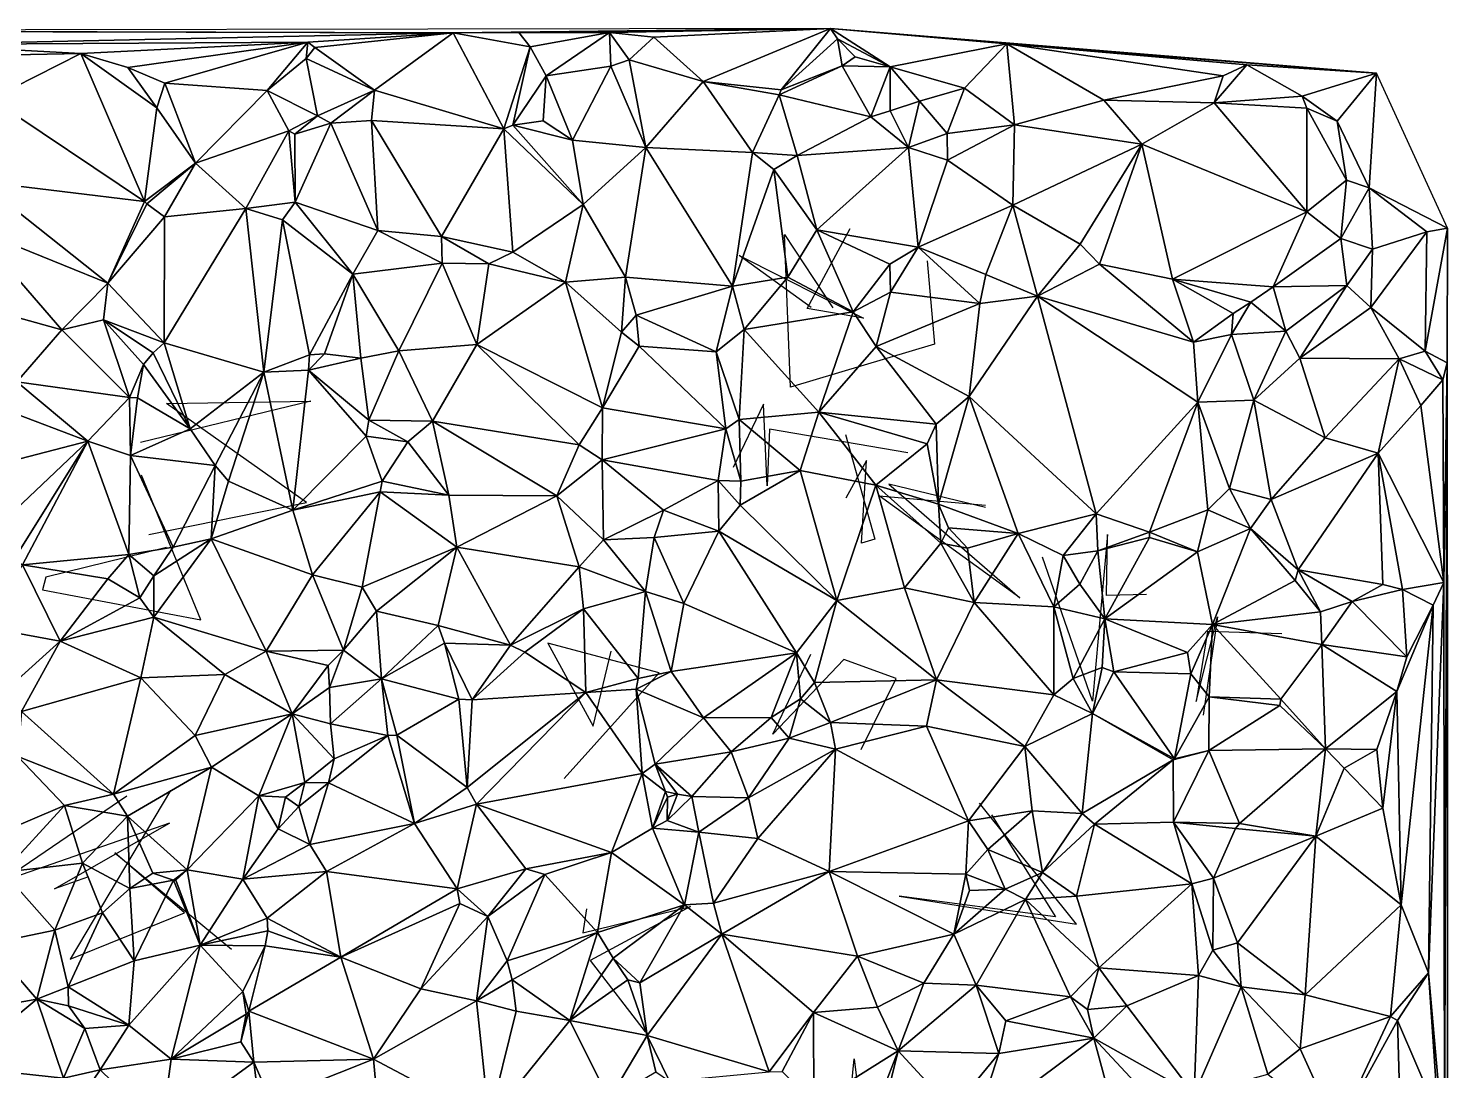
# Model space of a CAD drawing. Header units: metres. Extents: x -15.6 to 15.3, y -15.1 to 15.6.
# Drawn here: x -0.96 to 14.97, y 3.31 to 14.98 of the extents above; entities that cross this region are included whole.
import ezdxf

# ---------------------------------------------------------------- set-up
doc = ezdxf.new("R2010")
doc.units = ezdxf.units.M
doc.layers.add('CRACKS', color=1, linetype='Continuous')
doc.layers.add('STREET_MESH', color=7, linetype='Continuous')

msp = doc.modelspace()

# ---------------------------------------------------------------- linework, layer by layer
at = {"layer": 'CRACKS'}
for points in [[(7.818, 11.856, 0.1), (7.011, 12.44, 0.1), (8.407, 11.737, 0.1), (7.774, 11.847, 0.1), (8.256, 12.743, 0.1)], [(9.121, 12.382, 0.1), (9.201, 11.447, 0.1), (7.589, 10.966, 0.1), (7.522, 12.674, 0.1), (8.063, 11.853, 0.1)], [(0.394, 9.314, 0.1), (2.161, 9.674, 0.1), (0.591, 10.783, 0.1), (2.209, 10.809, 0.1), (0.3, 10.344, 0.1)], [(8.902, 10.231, 0.1), (7.352, 10.495, 0.1), (7.325, 9.861, 0.1), (7.286, 10.773, 0.1), (6.945, 10.066, 0.1)], [(8.203, 10.434, 0.1), (8.533, 9.262, 0.1), (8.384, 9.217, 0.1), (8.438, 10.143, 0.1), (8.207, 9.722, 0.1)], [(0.591, 9.169, 0.1), (-0.761, 8.836, 0.1), (-0.798, 8.693, 0.1), (0.976, 8.358, 0.1), (0.313, 9.98, 0.1)], [(9.773, 9.617, 0.1), (8.69, 9.879, 0.1), (10.157, 8.604, 0.1), (8.581, 9.746, 0.1), (9.773, 9.645, 0.1)], [(11.579, 8.641, 0.1), (11.132, 8.632, 0.1), (11.14, 9.313, 0.1), (10.974, 7.447, 0.1), (10.411, 9.059, 0.1)], [(13.094, 8.2, 0.1), (12.262, 8.226, 0.1), (12.136, 7.443, 0.1), (12.374, 8.391, 0.1), (12.215, 7.29, 0.1)], [(5.052, 6.582, 0.1), (6.115, 7.766, 0.1), (4.868, 8.096, 0.1), (5.377, 7.166, 0.1), (5.579, 8.008, 0.1)], [(8.381, 6.906, 0.1), (8.773, 7.702, 0.1), (8.187, 7.915, 0.1), (7.389, 7.078, 0.1), (7.816, 7.975, 0.1)], [(-0.283, 5.479, 0.1), (-0.663, 5.345, 0.1), (0.627, 6.081, 0.1), (-1.276, 5.42, 0.1), (0.146, 6.385, 0.1)], [(0.638, 6.445, 0.1), (-0.486, 4.556, 0.1), (0.794, 5.076, 0.1), (0.014, 5.747, 0.1), (1.319, 4.667, 0.1)], [(9.84, 6.173, 0.1), (10.557, 5.03, 0.1), (8.807, 5.263, 0.1), (10.795, 4.95, 0.1), (9.706, 6.304, 0.1)], [(5.302, 5.119, 0.1), (5.261, 4.852, 0.1), (6.465, 5.146, 0.1), (5.343, 4.543, 0.1), (5.957, 3.744, 0.1)], [(7.837, 2.236, 0.1), (8.137, 1.836, 0.1), (8.124, 1.638, 0.1), (8.3, 3.439, 0.1), (8.423, 2.452, 0.1)]]:
    msp.add_polyline3d(points, dxfattribs=at)
at = {"layer": 'STREET_MESH'}
for points in [[(3.805, 14.936), (8.037, 14.984), (-5.506, 14.963)], [(4.542, 14.938), (8.037, 14.984), (3.805, 14.936)], [(8.037, 14.984), (4.542, 14.938), (5.559, 14.937)], [(8.037, 14.984), (5.559, 14.937), (6.056, 14.888)], [(6.61, 14.389), (8.037, 14.984), (6.056, 14.888)], [(7.483, 14.296), (8.037, 14.984), (6.61, 14.389)], [(8.113, 14.866), (8.037, 14.984), (7.483, 14.296)], [(8.037, 14.984), (10.012, 14.811), (14.157, 14.484)], [(8.037, 14.984), (8.705, 14.555), (10.012, 14.811)], [(8.705, 14.555), (8.037, 14.984), (8.113, 14.866)], [(-5.176, 14.958), (3.805, 14.936), (-5.506, 14.963)], [(3.805, 14.936), (-5.176, 14.958), (-2.245, 14.805)], [(2.176, 14.832), (3.805, 14.936), (-2.245, 14.805)], [(-0.368, 14.704), (2.176, 14.832), (-2.245, 14.805)], [(0.16, 14.548), (2.176, 14.832), (-0.368, 14.704)], [(2.176, 14.832), (0.16, 14.548), (0.575, 14.37)], [(1.72, 14.288), (2.176, 14.832), (0.575, 14.37)], [(1.72, 14.288), (2.158, 14.649), (2.176, 14.832)], [(2.158, 14.649), (2.254, 14.772), (2.176, 14.832)], [(2.176, 14.832), (2.254, 14.772), (3.805, 14.936)], [(3.805, 14.936), (2.254, 14.772), (2.925, 14.291)], [(4.373, 13.861), (3.805, 14.936), (2.925, 14.291)], [(4.669, 14.779), (4.542, 14.938), (3.805, 14.936)], [(4.373, 13.861), (4.669, 14.779), (3.805, 14.936)], [(4.542, 14.938), (4.669, 14.779), (5.559, 14.937)], [(4.669, 14.779), (4.847, 14.452), (5.559, 14.937)], [(5.559, 14.937), (4.847, 14.452), (5.575, 14.563)], [(5.778, 14.633), (5.559, 14.937), (5.575, 14.563)], [(5.559, 14.937), (5.778, 14.633), (6.056, 14.888)], [(5.778, 14.633), (6.61, 14.389), (6.056, 14.888)], [(8.166, 14.565), (8.113, 14.866), (7.483, 14.296)], [(8.166, 14.565), (8.311, 14.666), (8.113, 14.866)], [(8.311, 14.666), (8.705, 14.555), (8.113, 14.866)], [(8.705, 14.555), (9.537, 14.314), (10.012, 14.811)], [(9.537, 14.314), (10.1, 13.904), (10.012, 14.811)], [(12.704, 14.576), (10.012, 14.811), (12.439, 14.452)], [(10.012, 14.811), (12.704, 14.576), (14.157, 14.484)], [(10.1, 13.904), (11.101, 14.182), (10.012, 14.811)], [(10.012, 14.811), (11.101, 14.182), (12.439, 14.452)], [(-1.686, 14.678), (-0.368, 14.704), (-2.245, 14.805)], [(-1.686, 14.678), (-1.373, 14.194), (-0.368, 14.704)], [(-1.373, 14.194), (0.345, 13.047), (-0.368, 14.704)], [(0.482, 14.094), (0.16, 14.548), (-0.368, 14.704)], [(0.345, 13.047), (0.482, 14.094), (-0.368, 14.704)], [(2.286, 14.006), (2.158, 14.649), (1.72, 14.288)], [(2.254, 14.772), (2.158, 14.649), (2.925, 14.291)], [(2.158, 14.649), (2.286, 14.006), (2.925, 14.291)], [(4.475, 13.902), (4.669, 14.779), (4.373, 13.861)], [(4.475, 13.902), (4.847, 14.452), (4.669, 14.779)], [(8.705, 14.555), (8.311, 14.666), (8.166, 14.565)], [(0.16, 14.548), (0.482, 14.094), (0.575, 14.37)], [(4.847, 14.452), (5.144, 13.731), (5.575, 14.563)], [(5.144, 13.731), (5.966, 13.651), (5.575, 14.563)], [(5.966, 13.651), (5.778, 14.633), (5.575, 14.563)], [(5.778, 14.633), (5.966, 13.651), (6.61, 14.389)], [(7.462, 14.24), (8.166, 14.565), (7.483, 14.296)], [(8.487, 13.994), (8.166, 14.565), (7.462, 14.24)], [(8.705, 14.555), (8.166, 14.565), (8.487, 13.994)], [(8.706, 14.062), (8.705, 14.555), (8.487, 13.994)], [(9.035, 14.171), (8.705, 14.555), (8.706, 14.062)], [(8.705, 14.555), (9.035, 14.171), (9.537, 14.314)], [(12.704, 14.576), (12.439, 14.452), (12.337, 14.15)], [(13.322, 14.224), (12.704, 14.576), (12.337, 14.15)], [(12.704, 14.576), (13.322, 14.224), (14.157, 14.484)], [(0.482, 14.094), (0.919, 13.476), (0.575, 14.37)], [(0.919, 13.476), (1.72, 14.288), (0.575, 14.37)], [(4.475, 13.902), (4.813, 13.948), (4.847, 14.452)], [(4.847, 14.452), (4.813, 13.948), (5.144, 13.731)], [(6.61, 14.389), (5.966, 13.651), (7.161, 13.596)], [(7.462, 14.24), (6.61, 14.389), (7.161, 13.596)], [(7.462, 14.24), (7.483, 14.296), (6.61, 14.389)], [(12.439, 14.452), (11.101, 14.182), (12.337, 14.15)], [(13.322, 14.224), (13.716, 13.945), (14.157, 14.484)], [(13.716, 13.945), (14.074, 13.199), (14.157, 14.484)], [(14.074, 13.199), (14.953, 12.748), (14.157, 14.484)], [(0.345, 13.047), (-1.373, 14.194), (-1.504, 13.269)], [(1.963, 13.836), (1.72, 14.288), (0.919, 13.476)], [(1.963, 13.836), (2.286, 14.006), (1.72, 14.288)], [(2.286, 14.006), (2.434, 13.924), (2.925, 14.291)], [(2.434, 13.924), (2.889, 13.952), (2.925, 14.291)], [(2.889, 13.952), (4.373, 13.861), (2.925, 14.291)], [(7.662, 13.56), (7.462, 14.24), (7.161, 13.596)], [(7.662, 13.56), (8.487, 13.994), (7.462, 14.24)], [(9.035, 14.171), (8.706, 14.062), (8.91, 13.651)], [(9.035, 14.171), (8.91, 13.651), (9.343, 13.807)], [(9.537, 14.314), (9.035, 14.171), (9.343, 13.807)], [(10.1, 13.904), (9.537, 14.314), (9.343, 13.807)], [(11.101, 14.182), (10.1, 13.904), (11.525, 13.687)], [(11.101, 14.182), (11.525, 13.687), (12.337, 14.15)], [(13.376, 14.091), (13.322, 14.224), (12.337, 14.15)], [(13.716, 13.945), (13.322, 14.224), (13.376, 14.091)], [(0.482, 14.094), (0.345, 13.047), (0.919, 13.476)], [(8.706, 14.062), (8.487, 13.994), (8.91, 13.651)], [(11.525, 13.687), (13.375, 12.93), (12.337, 14.15)], [(13.375, 12.93), (13.376, 14.091), (12.337, 14.15)], [(13.376, 14.091), (13.375, 12.93), (13.819, 13.285)], [(13.716, 13.945), (13.376, 14.091), (13.819, 13.285)], [(2.032, 13.799), (2.286, 14.006), (1.963, 13.836)], [(2.286, 14.006), (2.032, 13.799), (2.434, 13.924)], [(2.032, 13.799), (2.035, 13.036), (2.434, 13.924)], [(2.434, 13.924), (2.035, 13.036), (2.963, 12.721)], [(2.889, 13.952), (2.434, 13.924), (2.963, 12.721)], [(2.889, 13.952), (3.674, 12.654), (4.373, 13.861)], [(3.674, 12.654), (2.889, 13.952), (2.963, 12.721)], [(3.674, 12.654), (4.473, 12.478), (4.373, 13.861)], [(5.263, 13.011), (4.475, 13.902), (4.373, 13.861)], [(4.473, 12.478), (5.263, 13.011), (4.373, 13.861)], [(4.813, 13.948), (4.475, 13.902), (5.144, 13.731)], [(4.475, 13.902), (5.263, 13.011), (5.144, 13.731)], [(8.487, 13.994), (7.662, 13.56), (8.91, 13.651)], [(9.349, 13.507), (10.1, 13.904), (9.343, 13.807)], [(9.349, 13.507), (10.08, 13.006), (10.1, 13.904)], [(10.1, 13.904), (10.08, 13.006), (11.525, 13.687)], [(14.074, 13.199), (13.716, 13.945), (13.819, 13.285)], [(1.481, 12.967), (1.963, 13.836), (0.919, 13.476)], [(2.035, 13.036), (1.963, 13.836), (1.481, 12.967)], [(2.032, 13.799), (1.963, 13.836), (2.035, 13.036)], [(5.263, 13.011), (5.966, 13.651), (5.144, 13.731)], [(8.91, 13.651), (9.349, 13.507), (9.343, 13.807)], [(5.966, 13.651), (5.263, 13.011), (5.736, 12.196)], [(6.937, 12.095), (5.966, 13.651), (5.736, 12.196)], [(5.966, 13.651), (6.937, 12.095), (7.161, 13.596)], [(6.937, 12.095), (7.401, 13.405), (7.161, 13.596)], [(7.401, 13.405), (7.662, 13.56), (7.161, 13.596)], [(7.662, 13.56), (7.401, 13.405), (7.883, 12.727)], [(8.91, 13.651), (7.662, 13.56), (7.883, 12.727)], [(9.02, 12.533), (8.91, 13.651), (7.883, 12.727)], [(9.02, 12.533), (9.349, 13.507), (8.91, 13.651)], [(10.08, 13.006), (10.834, 12.568), (11.525, 13.687)], [(10.834, 12.568), (11.051, 12.344), (11.525, 13.687)], [(11.051, 12.344), (11.87, 12.175), (11.525, 13.687)], [(11.525, 13.687), (11.87, 12.175), (13.375, 12.93)], [(0.345, 13.047), (0.371, 13.018), (0.919, 13.476)], [(0.919, 13.476), (0.371, 13.018), (0.569, 12.875)], [(1.481, 12.967), (0.919, 13.476), (0.569, 12.875)], [(7.401, 13.405), (6.937, 12.095), (7.557, 12.199)], [(7.883, 12.727), (7.401, 13.405), (7.557, 12.199)], [(9.349, 13.507), (9.02, 12.533), (10.08, 13.006)], [(-1.559, 12.737), (-0.065, 12.129), (-1.504, 13.269)], [(-0.065, 12.129), (0.345, 13.047), (-1.504, 13.269)], [(13.375, 12.93), (13.757, 12.632), (13.819, 13.285)], [(13.757, 12.632), (14.074, 13.199), (13.819, 13.285)], [(14.074, 13.199), (13.757, 12.632), (14.114, 12.513)], [(14.074, 13.199), (14.721, 12.705), (14.953, 12.748)], [(14.721, 12.705), (14.074, 13.199), (14.114, 12.513)], [(0.371, 13.018), (0.345, 13.047), (-0.065, 12.129)], [(0.569, 12.875), (0.371, 13.018), (-0.065, 12.129)], [(0.565, 11.461), (1.481, 12.967), (0.569, 12.875)], [(1.481, 12.967), (0.565, 11.461), (1.685, 11.132)], [(2.035, 13.036), (1.481, 12.967), (1.891, 12.841)], [(1.481, 12.967), (1.685, 11.132), (1.891, 12.841)], [(2.681, 12.232), (2.035, 13.036), (1.891, 12.841)], [(2.035, 13.036), (2.681, 12.232), (2.963, 12.721)], [(5.066, 12.142), (5.263, 13.011), (4.473, 12.478)], [(5.263, 13.011), (5.066, 12.142), (5.736, 12.196)], [(9.02, 12.533), (9.779, 12.229), (10.08, 13.006)], [(10.08, 13.006), (9.779, 12.229), (10.356, 11.983)], [(10.834, 12.568), (10.08, 13.006), (10.356, 11.983)], [(11.87, 12.175), (12.998, 12.09), (13.375, 12.93)], [(12.998, 12.09), (13.757, 12.632), (13.375, 12.93)], [(0.565, 11.461), (0.569, 12.875), (-0.065, 12.129)], [(1.685, 11.132), (2.195, 11.328), (1.891, 12.841)], [(2.195, 11.328), (2.681, 12.232), (1.891, 12.841)], [(14.703, 11.368), (14.949, 11.237), (14.953, 12.748)], [(14.721, 12.705), (14.703, 11.368), (14.953, 12.748)], [(14.953, 12.748), (14.949, 11.237), (14.965, -10.535)], [(-1.559, 12.737), (-1.943, 11.986), (-0.58, 11.606)], [(-1.559, 12.737), (-0.58, 11.606), (-0.065, 12.129)], [(2.681, 12.232), (3.681, 12.355), (2.963, 12.721)], [(3.681, 12.355), (3.674, 12.654), (2.963, 12.721)], [(3.674, 12.654), (4.204, 12.348), (4.473, 12.478)], [(3.681, 12.355), (4.204, 12.348), (3.674, 12.654)], [(8.291, 11.81), (7.883, 12.727), (7.557, 12.199)], [(8.291, 11.81), (8.701, 12.345), (7.883, 12.727)], [(8.701, 12.345), (9.02, 12.533), (7.883, 12.727)], [(13.824, 12.104), (13.757, 12.632), (12.998, 12.09)], [(13.757, 12.632), (13.824, 12.104), (14.114, 12.513)], [(14.721, 12.705), (14.114, 12.513), (14.094, 11.857)], [(14.703, 11.368), (14.721, 12.705), (14.094, 11.857)], [(4.204, 12.348), (5.066, 12.142), (4.473, 12.478)], [(8.707, 12.03), (9.02, 12.533), (8.701, 12.345)], [(9.02, 12.533), (8.707, 12.03), (9.712, 11.902)], [(9.779, 12.229), (9.02, 12.533), (9.712, 11.902)], [(11.051, 12.344), (10.834, 12.568), (10.356, 11.983)], [(14.114, 12.513), (13.824, 12.104), (14.094, 11.857)], [(3.681, 12.355), (2.681, 12.232), (3.196, 11.373)], [(4.073, 11.442), (3.681, 12.355), (3.196, 11.373)], [(4.204, 12.348), (3.681, 12.355), (4.073, 11.442)], [(5.066, 12.142), (4.204, 12.348), (4.073, 11.442)], [(8.291, 11.81), (8.707, 12.03), (8.701, 12.345)], [(12.105, 11.47), (11.051, 12.344), (10.356, 11.983)], [(12.105, 11.47), (11.87, 12.175), (11.051, 12.344)], [(-0.58, 11.606), (-0.115, 11.72), (-0.065, 12.129)], [(-0.115, 11.72), (0.565, 11.461), (-0.065, 12.129)], [(2.365, 11.34), (2.681, 12.232), (2.195, 11.328)], [(2.681, 12.232), (2.365, 11.34), (2.769, 11.29)], [(2.681, 12.232), (2.769, 11.29), (3.196, 11.373)], [(5.481, 10.734), (5.066, 12.142), (4.073, 11.442)], [(5.736, 12.196), (5.066, 12.142), (5.692, 11.581)], [(5.066, 12.142), (5.481, 10.734), (5.692, 11.581)], [(5.857, 11.773), (5.736, 12.196), (5.692, 11.581)], [(5.857, 11.773), (6.937, 12.095), (5.736, 12.196)], [(6.937, 12.095), (7.07, 11.61), (7.557, 12.199)], [(7.07, 11.61), (8.291, 11.81), (7.557, 12.199)], [(9.779, 12.229), (9.712, 11.902), (10.356, 11.983)], [(11.87, 12.175), (12.747, 11.919), (12.998, 12.09)], [(12.551, 11.789), (11.87, 12.175), (12.105, 11.47)], [(12.551, 11.789), (12.747, 11.919), (11.87, 12.175)], [(13.14, 11.591), (13.824, 12.104), (12.998, 12.09)], [(13.296, 11.289), (13.824, 12.104), (13.14, 11.591)], [(13.824, 12.104), (13.296, 11.289), (14.094, 11.857)], [(-1.943, 11.986), (-1.085, 11.024), (-0.58, 11.606)], [(6.937, 12.095), (5.857, 11.773), (6.754, 11.36)], [(7.07, 11.61), (6.937, 12.095), (6.754, 11.36)], [(8.547, 11.421), (8.707, 12.03), (8.291, 11.81)], [(8.707, 12.03), (8.547, 11.421), (9.712, 11.902)], [(9.712, 11.902), (9.592, 10.859), (10.356, 11.983)], [(9.592, 10.859), (11.015, 9.547), (10.356, 11.983)], [(11.015, 9.547), (12.154, 10.796), (10.356, 11.983)], [(12.154, 10.796), (12.105, 11.47), (10.356, 11.983)], [(12.747, 11.919), (13.14, 11.591), (12.998, 12.09)], [(8.291, 11.81), (7.07, 11.61), (7.905, 10.686)], [(8.547, 11.421), (8.291, 11.81), (7.905, 10.686)], [(8.547, 11.421), (9.592, 10.859), (9.712, 11.902)], [(12.551, 11.789), (12.105, 11.47), (12.531, 11.556)], [(13.14, 11.591), (12.747, 11.919), (12.531, 11.556)], [(12.747, 11.919), (12.551, 11.789), (12.531, 11.556)], [(13.296, 11.289), (14.41, 11.283), (14.094, 11.857)], [(14.41, 11.283), (14.703, 11.368), (14.094, 11.857)], [(0.178, 10.851), (-0.115, 11.72), (-0.58, 11.606)], [(-0.115, 11.72), (0.443, 11.349), (0.565, 11.461)], [(0.334, 11.219), (0.443, 11.349), (-0.115, 11.72)], [(0.178, 10.851), (0.334, 11.219), (-0.115, 11.72)], [(5.892, 11.426), (5.857, 11.773), (5.692, 11.581)], [(5.857, 11.773), (5.892, 11.426), (6.754, 11.36)], [(-1.085, 11.024), (0.178, 10.851), (-0.58, 11.606)], [(5.481, 10.734), (5.892, 11.426), (5.692, 11.581)], [(7.011, 10.604), (7.07, 11.61), (6.754, 11.36)], [(7.07, 11.61), (7.011, 10.604), (7.905, 10.686)], [(12.105, 11.47), (12.154, 10.796), (12.531, 11.556)], [(12.154, 10.796), (12.781, 10.821), (12.531, 11.556)], [(12.781, 10.821), (13.14, 11.591), (12.531, 11.556)], [(12.781, 10.821), (13.296, 11.289), (13.14, 11.591)], [(0.443, 11.349), (0.334, 11.219), (0.859, 10.497)], [(0.443, 11.349), (0.859, 10.497), (0.565, 11.461)], [(0.565, 11.461), (0.859, 10.497), (1.685, 11.132)], [(1.685, 11.132), (2.183, 11.155), (2.195, 11.328)], [(2.183, 11.155), (2.365, 11.34), (2.195, 11.328)], [(2.769, 11.29), (2.365, 11.34), (2.183, 11.155)], [(2.769, 11.29), (2.861, 10.596), (3.196, 11.373)], [(2.861, 10.596), (3.576, 10.586), (3.196, 11.373)], [(3.576, 10.586), (4.073, 11.442), (3.196, 11.373)], [(3.576, 10.586), (5.219, 10.319), (4.073, 11.442)], [(5.219, 10.319), (5.481, 10.734), (4.073, 11.442)], [(5.481, 10.734), (6.863, 10.5), (5.892, 11.426)], [(5.892, 11.426), (6.863, 10.5), (6.754, 11.36)], [(6.863, 10.5), (7.011, 10.604), (6.754, 11.36)], [(8.547, 11.421), (7.905, 10.686), (9.221, 10.552)], [(9.592, 10.859), (8.547, 11.421), (9.221, 10.552)], [(14.703, 11.368), (14.41, 11.283), (14.9, 11.049)], [(14.949, 11.237), (14.703, 11.368), (14.9, 11.049)], [(0.334, 11.219), (0.178, 10.851), (0.266, 10.846)], [(0.334, 11.219), (0.266, 10.846), (0.859, 10.497)], [(2.183, 11.155), (1.685, 11.132), (2.007, 9.586)], [(2.832, 10.416), (2.183, 11.155), (2.007, 9.586)], [(2.769, 11.29), (2.183, 11.155), (2.861, 10.596)], [(2.183, 11.155), (2.832, 10.416), (2.861, 10.596)], [(13.583, 10.399), (13.296, 11.289), (12.781, 10.821)], [(13.296, 11.289), (13.583, 10.399), (14.41, 11.283)], [(13.583, 10.399), (14.174, 10.224), (14.41, 11.283)], [(14.174, 10.224), (14.655, 10.761), (14.41, 11.283)], [(14.41, 11.283), (14.655, 10.761), (14.9, 11.049)], [(14.949, 11.237), (14.9, 11.049), (14.911, 8.775)], [(14.921, 2.378), (14.949, 11.237), (14.911, 8.775)], [(14.949, 11.237), (14.921, 2.378), (14.965, -10.535)], [(-0.289, 10.359), (-1.085, 11.024), (-1.473, 10.809)], [(-0.289, 10.359), (0.178, 10.851), (-1.085, 11.024)], [(0.859, 10.497), (1.136, 10.088), (1.685, 11.132)], [(1.136, 10.088), (1.288, 9.913), (1.685, 11.132)], [(1.685, 11.132), (1.288, 9.913), (2.007, 9.586)], [(14.9, 11.049), (14.655, 10.761), (14.911, 8.775)], [(0.178, 10.851), (-0.289, 10.359), (0.188, 10.201)], [(0.266, 10.846), (0.178, 10.851), (0.188, 10.201)], [(0.859, 10.497), (0.266, 10.846), (0.188, 10.201)], [(9.245, 9.656), (9.592, 10.859), (9.221, 10.552)], [(9.592, 10.859), (9.245, 9.656), (10.14, 9.324)], [(11.015, 9.547), (9.592, 10.859), (10.14, 9.324)], [(-1.805, 9.967), (-0.289, 10.359), (-1.473, 10.809)], [(5.481, 10.734), (5.219, 10.319), (5.476, 10.151)], [(6.863, 10.5), (5.481, 10.734), (5.476, 10.151)], [(7.011, 10.604), (7.697, 10.032), (7.905, 10.686)], [(7.905, 10.686), (7.697, 10.032), (8.543, 9.866)], [(7.905, 10.686), (9.121, 10.332), (9.221, 10.552)], [(9.121, 10.332), (7.905, 10.686), (8.543, 9.866)], [(11.611, 9.339), (12.154, 10.796), (11.015, 9.547)], [(12.154, 10.796), (11.611, 9.339), (12.266, 9.592)], [(12.781, 10.821), (12.154, 10.796), (12.508, 9.829)], [(12.154, 10.796), (12.266, 9.592), (12.508, 9.829)], [(12.975, 9.705), (12.781, 10.821), (12.508, 9.829)], [(12.975, 9.705), (13.583, 10.399), (12.781, 10.821)], [(14.655, 10.761), (14.174, 10.224), (14.911, 8.775)], [(2.832, 10.416), (3.297, 10.352), (2.861, 10.596)], [(3.297, 10.352), (3.576, 10.586), (2.861, 10.596)], [(3.576, 10.586), (3.297, 10.352), (3.757, 9.756)], [(4.969, 9.747), (3.576, 10.586), (3.757, 9.756)], [(3.576, 10.586), (4.969, 9.747), (5.219, 10.319)], [(7.011, 10.604), (6.863, 10.5), (7.031, 9.911)], [(7.697, 10.032), (7.011, 10.604), (7.031, 9.911)], [(9.121, 10.332), (9.245, 9.656), (9.221, 10.552)], [(-1.464, 9.25), (-0.289, 10.359), (-1.805, 9.967)], [(-0.289, 10.359), (-1.464, 9.25), (-1.114, 9.039)], [(-1.024, 8.975), (-0.289, 10.359), (-1.114, 9.039)], [(0.169, 9.09), (-0.289, 10.359), (-1.024, 8.975)], [(0.188, 10.201), (-0.289, 10.359), (0.169, 9.09)], [(0.859, 10.497), (0.188, 10.201), (1.136, 10.088)], [(3.009, 9.912), (2.832, 10.416), (2.007, 9.586)], [(2.832, 10.416), (3.009, 9.912), (3.297, 10.352)], [(3.297, 10.352), (3.009, 9.912), (3.757, 9.756)], [(6.776, 9.919), (6.863, 10.5), (5.476, 10.151)], [(6.863, 10.5), (6.776, 9.919), (7.031, 9.911)], [(13.583, 10.399), (12.975, 9.705), (14.174, 10.224)], [(0.188, 10.201), (0.169, 9.09), (0.668, 9.173)], [(1.136, 10.088), (0.188, 10.201), (0.668, 9.173)], [(5.219, 10.319), (4.969, 9.747), (5.476, 10.151)], [(9.245, 9.656), (9.121, 10.332), (8.543, 9.866)], [(12.975, 9.705), (13.279, 8.919), (14.174, 10.224)], [(14.174, 10.224), (13.279, 8.919), (14.227, 8.755)], [(14.174, 10.224), (14.447, 8.699), (14.911, 8.775)], [(14.447, 8.699), (14.174, 10.224), (14.227, 8.755)], [(1.092, 9.265), (1.136, 10.088), (0.668, 9.173)], [(1.288, 9.913), (1.136, 10.088), (1.092, 9.265)], [(4.969, 9.747), (5.493, 9.254), (5.476, 10.151)], [(6.162, 9.588), (6.776, 9.919), (5.476, 10.151)], [(5.493, 9.254), (6.162, 9.588), (5.476, 10.151)], [(7.697, 10.032), (7.023, 9.642), (8.108, 8.575)], [(7.023, 9.642), (7.697, 10.032), (7.031, 9.911)], [(8.543, 9.866), (7.697, 10.032), (8.108, 8.575)], [(2.007, 9.586), (1.288, 9.913), (1.092, 9.265)], [(3.009, 9.912), (2.007, 9.586), (2.987, 9.793)], [(3.757, 9.756), (3.009, 9.912), (2.987, 9.793)], [(6.776, 9.919), (6.162, 9.588), (6.785, 9.351)], [(6.776, 9.919), (7.023, 9.642), (7.031, 9.911)], [(7.023, 9.642), (6.776, 9.919), (6.785, 9.351)], [(2.007, 9.586), (2.228, 8.864), (2.987, 9.793)], [(2.228, 8.864), (2.787, 8.725), (2.987, 9.793)], [(2.787, 8.725), (3.846, 9.171), (2.987, 9.793)], [(3.846, 9.171), (3.757, 9.756), (2.987, 9.793)], [(3.846, 9.171), (4.969, 9.747), (3.757, 9.756)], [(5.218, 8.954), (4.969, 9.747), (3.846, 9.171)], [(5.218, 8.954), (5.493, 9.254), (4.969, 9.747)], [(8.866, 8.718), (8.543, 9.866), (8.108, 8.575)], [(8.866, 8.718), (9.272, 9.216), (8.543, 9.866)], [(9.272, 9.216), (9.245, 9.656), (8.543, 9.866)], [(12.266, 9.592), (12.744, 9.38), (12.508, 9.829)], [(12.744, 9.38), (12.975, 9.705), (12.508, 9.829)], [(2.007, 9.586), (1.092, 9.265), (2.228, 8.864)], [(5.493, 9.254), (6.058, 9.281), (6.162, 9.588)], [(6.162, 9.588), (6.058, 9.281), (6.785, 9.351)], [(7.023, 9.642), (6.785, 9.351), (8.108, 8.575)], [(9.359, 9.391), (9.245, 9.656), (9.272, 9.216)], [(9.245, 9.656), (9.359, 9.391), (10.14, 9.324)], [(12.266, 9.592), (11.611, 9.339), (12.151, 9.121)], [(12.744, 9.38), (12.266, 9.592), (12.151, 9.121)], [(13.279, 8.919), (12.975, 9.705), (12.744, 9.38)], [(10.645, 9.081), (11.015, 9.547), (10.14, 9.324)], [(11.015, 9.547), (10.645, 9.081), (11.034, 9.132)], [(11.611, 9.339), (11.015, 9.547), (11.034, 9.132)], [(0.449, 8.852), (1.092, 9.265), (0.668, 9.173)], [(1.092, 9.265), (0.449, 8.852), (0.451, 8.387)], [(1.708, 8.007), (1.092, 9.265), (0.451, 8.387)], [(1.092, 9.265), (1.708, 8.007), (2.228, 8.864)], [(5.961, 8.675), (5.493, 9.254), (5.218, 8.954)], [(5.493, 9.254), (5.961, 8.675), (6.058, 9.281)], [(6.058, 9.281), (5.961, 8.675), (6.391, 8.543)], [(6.785, 9.351), (6.058, 9.281), (6.391, 8.543)], [(7.654, 7.99), (6.785, 9.351), (6.391, 8.543)], [(6.785, 9.351), (7.654, 7.99), (8.108, 8.575)], [(9.359, 9.391), (9.272, 9.216), (9.571, 9.163)], [(9.359, 9.391), (9.571, 9.163), (10.14, 9.324)], [(9.571, 9.163), (9.646, 8.553), (10.14, 9.324)], [(9.646, 8.553), (10.538, 8.503), (10.14, 9.324)], [(10.538, 8.503), (10.645, 9.081), (10.14, 9.324)], [(11.611, 9.339), (11.034, 9.132), (11.613, 9.281)], [(11.034, 9.132), (11.11, 8.368), (11.613, 9.281)], [(11.11, 8.368), (12.151, 9.121), (11.613, 9.281)], [(12.151, 9.121), (11.611, 9.339), (11.613, 9.281)], [(12.317, 8.307), (12.744, 9.38), (12.151, 9.121)], [(13.244, 8.799), (12.744, 9.38), (12.317, 8.307)], [(13.244, 8.799), (13.279, 8.919), (12.744, 9.38)], [(0.169, 9.09), (-1.024, 8.975), (-0.064, 8.818)], [(0.294, 8.605), (0.169, 9.09), (-0.064, 8.818)], [(0.169, 9.09), (0.449, 8.852), (0.668, 9.173)], [(0.449, 8.852), (0.169, 9.09), (0.294, 8.605)], [(2.948, 8.456), (3.846, 9.171), (2.787, 8.725)], [(3.846, 9.171), (2.948, 8.456), (3.636, 8.294)], [(4.447, 8.076), (3.846, 9.171), (3.636, 8.294)], [(4.447, 8.076), (5.218, 8.954), (3.846, 9.171)], [(9.272, 9.216), (8.866, 8.718), (9.646, 8.553)], [(9.272, 9.216), (9.646, 8.553), (9.571, 9.163)], [(10.538, 8.503), (10.83, 8.758), (10.645, 9.081)], [(10.645, 9.081), (10.83, 8.758), (11.034, 9.132)], [(10.83, 8.758), (11.11, 8.368), (11.034, 9.132)], [(11.11, 8.368), (12.317, 8.307), (12.151, 9.121)], [(-1.024, 8.975), (-1.515, 8.286), (-0.599, 8.118)], [(-0.064, 8.818), (-1.024, 8.975), (-0.599, 8.118)], [(5.266, 8.483), (5.218, 8.954), (4.447, 8.076)], [(5.266, 8.483), (5.961, 8.675), (5.218, 8.954)], [(13.279, 8.919), (13.244, 8.799), (13.531, 8.448)], [(13.883, 8.564), (13.279, 8.919), (13.531, 8.448)], [(13.279, 8.919), (13.883, 8.564), (14.227, 8.755)], [(0.294, 8.605), (-0.064, 8.818), (-0.599, 8.118)], [(0.449, 8.852), (0.294, 8.605), (0.451, 8.387)], [(1.708, 8.007), (2.578, 8.02), (2.228, 8.864)], [(2.578, 8.02), (2.787, 8.725), (2.228, 8.864)], [(11.11, 8.368), (10.83, 8.758), (10.538, 8.503)], [(13.244, 8.799), (12.317, 8.307), (13.531, 8.448)], [(14.447, 8.699), (14.792, 8.522), (14.911, 8.775)], [(14.741, 4.402), (14.921, 2.378), (14.911, 8.775)], [(14.792, 8.522), (14.741, 4.402), (14.911, 8.775)], [(0.451, 8.387), (0.294, 8.605), (-0.599, 8.118)], [(2.948, 8.456), (2.787, 8.725), (2.578, 8.02)], [(5.961, 8.675), (5.266, 8.483), (5.881, 7.703)], [(5.961, 8.675), (5.881, 7.703), (6.249, 7.781)], [(5.961, 8.675), (6.249, 7.781), (6.391, 8.543)], [(9.225, 7.688), (8.866, 8.718), (8.108, 8.575)], [(8.866, 8.718), (9.225, 7.688), (9.646, 8.553)], [(13.883, 8.564), (14.447, 8.699), (14.227, 8.755)], [(14.447, 8.699), (13.883, 8.564), (14.498, 7.945)], [(14.447, 8.699), (14.498, 7.945), (14.792, 8.522)], [(3.002, 7.699), (2.948, 8.456), (2.578, 8.02)], [(2.948, 8.456), (3.002, 7.699), (3.636, 8.294)], [(4.609, 7.997), (5.266, 8.483), (4.447, 8.076)], [(5.266, 8.483), (4.609, 7.997), (5.295, 7.545)], [(5.881, 7.703), (5.266, 8.483), (5.295, 7.545)], [(6.249, 7.781), (7.654, 7.99), (6.391, 8.543)], [(7.654, 7.99), (7.857, 7.655), (8.108, 8.575)], [(7.857, 7.655), (9.225, 7.688), (8.108, 8.575)], [(9.646, 8.553), (9.225, 7.688), (10.539, 7.518)], [(10.538, 8.503), (9.646, 8.553), (10.539, 7.518)], [(10.758, 7.701), (10.538, 8.503), (10.539, 7.518)], [(10.758, 7.701), (11.11, 8.368), (10.538, 8.503)], [(12.317, 8.307), (13.543, 8.081), (13.531, 8.448)], [(13.543, 8.081), (13.883, 8.564), (13.531, 8.448)], [(13.883, 8.564), (13.543, 8.081), (14.498, 7.945)], [(14.385, 7.557), (14.433, 5.164), (14.792, 8.522)], [(14.498, 7.945), (14.385, 7.557), (14.792, 8.522)], [(14.792, 8.522), (14.433, 5.164), (14.741, 4.402)], [(-1.515, 8.286), (-1.229, 7.553), (-0.599, 8.118)], [(0.304, 7.71), (0.451, 8.387), (-0.599, 8.118)], [(0.451, 8.387), (0.304, 7.71), (1.246, 7.745)], [(1.708, 8.007), (0.451, 8.387), (1.246, 7.745)], [(3.002, 7.699), (3.709, 8.097), (3.636, 8.294)], [(3.709, 8.097), (4.447, 8.076), (3.636, 8.294)], [(11.081, 7.823), (11.11, 8.368), (10.758, 7.701)], [(11.11, 8.368), (11.081, 7.823), (11.213, 7.777)], [(11.11, 8.368), (11.213, 7.777), (12.04, 7.992)], [(12.317, 8.307), (11.11, 8.368), (12.04, 7.992)], [(12.075, 7.755), (12.317, 8.307), (12.04, 7.992)], [(12.317, 8.307), (12.075, 7.755), (12.281, 7.495)], [(13.085, 7.469), (12.317, 8.307), (12.281, 7.495)], [(13.085, 7.469), (13.543, 8.081), (12.317, 8.307)], [(-0.599, 8.118), (-1.229, 7.553), (-1.032, 7.332)], [(0.304, 7.71), (-0.599, 8.118), (-1.032, 7.332)], [(2.002, 7.304), (1.708, 8.007), (1.246, 7.745)], [(2.406, 7.847), (2.578, 8.02), (1.708, 8.007)], [(2.002, 7.304), (2.406, 7.847), (1.708, 8.007)], [(2.578, 8.02), (2.406, 7.847), (2.421, 7.602)], [(3.002, 7.699), (2.578, 8.02), (2.421, 7.602)], [(3.002, 7.699), (3.871, 7.468), (3.709, 8.097)], [(4.018, 7.462), (4.447, 8.076), (3.709, 8.097)], [(3.871, 7.468), (4.018, 7.462), (3.709, 8.097)], [(4.018, 7.462), (4.609, 7.997), (4.447, 8.076)], [(4.609, 7.997), (4.018, 7.462), (5.295, 7.545)], [(6.249, 7.781), (6.614, 7.262), (7.654, 7.99)], [(6.614, 7.262), (7.37, 7.266), (7.654, 7.99)], [(7.37, 7.266), (7.7, 7.472), (7.654, 7.99)], [(7.7, 7.472), (7.857, 7.655), (7.654, 7.99)], [(11.213, 7.777), (12.075, 7.755), (12.04, 7.992)], [(13.543, 8.081), (13.085, 7.469), (13.586, 6.913)], [(14.498, 7.945), (13.543, 8.081), (14.385, 7.557)], [(14.385, 7.557), (13.543, 8.081), (13.586, 6.913)], [(2.406, 7.847), (2.002, 7.304), (2.421, 7.602)], [(11.081, 7.823), (10.758, 7.701), (10.973, 7.309)], [(11.213, 7.777), (11.081, 7.823), (10.973, 7.309)], [(-0.003, 6.406), (0.304, 7.71), (-1.032, 7.332)], [(0.304, 7.71), (-0.003, 6.406), (0.913, 7.062)], [(0.304, 7.71), (0.913, 7.062), (1.246, 7.745)], [(0.913, 7.062), (2.002, 7.304), (1.246, 7.745)], [(2.43, 7.192), (3.002, 7.699), (2.421, 7.602)], [(3.002, 7.699), (2.43, 7.192), (3.074, 7.063)], [(3.002, 7.699), (3.074, 7.063), (3.175, 7.066)], [(3.871, 7.468), (3.002, 7.699), (3.175, 7.066)], [(5.856, 7.583), (5.881, 7.703), (5.295, 7.545)], [(6.249, 7.781), (5.856, 7.583), (6.614, 7.262)], [(5.881, 7.703), (5.856, 7.583), (6.249, 7.781)], [(7.7, 7.472), (8.035, 7.208), (7.857, 7.655)], [(8.035, 7.208), (9.225, 7.688), (7.857, 7.655)], [(8.035, 7.208), (9.111, 7.166), (9.225, 7.688)], [(9.225, 7.688), (9.111, 7.166), (10.213, 6.94)], [(9.225, 7.688), (10.213, 6.94), (10.539, 7.518)], [(10.973, 7.309), (10.758, 7.701), (10.539, 7.518)], [(11.892, 6.801), (11.213, 7.777), (10.973, 7.309)], [(11.892, 6.801), (12.075, 7.755), (11.213, 7.777)], [(12.075, 7.755), (11.892, 6.801), (12.281, 7.495)], [(2.002, 7.304), (2.43, 7.192), (2.421, 7.602)], [(4.018, 7.462), (3.963, 6.48), (5.295, 7.545)], [(3.963, 6.48), (4.068, 6.292), (5.295, 7.545)], [(4.068, 6.292), (5.926, 6.637), (5.295, 7.545)], [(5.926, 6.637), (5.856, 7.583), (5.295, 7.545)], [(5.856, 7.583), (6.071, 6.743), (6.614, 7.262)], [(5.856, 7.583), (5.926, 6.637), (6.071, 6.743)], [(10.213, 6.94), (10.973, 7.309), (10.539, 7.518)], [(12.281, 7.495), (11.892, 6.801), (12.277, 6.895)], [(13.072, 7.4), (12.281, 7.495), (12.277, 6.895)], [(13.072, 7.4), (13.085, 7.469), (12.281, 7.495)], [(14.16, 6.905), (14.385, 7.557), (13.586, 6.913)], [(14.227, 6.25), (14.385, 7.557), (14.16, 6.905)], [(14.227, 6.25), (14.433, 5.164), (14.385, 7.557)], [(-1.075, 6.828), (-0.003, 6.406), (-1.032, 7.332)], [(3.871, 7.468), (3.175, 7.066), (3.963, 6.48)], [(4.018, 7.462), (3.871, 7.468), (3.963, 6.48)], [(7.7, 7.472), (7.37, 7.266), (7.573, 7.031)], [(8.035, 7.208), (7.7, 7.472), (7.573, 7.031)], [(13.072, 7.4), (12.277, 6.895), (13.586, 6.913)], [(13.085, 7.469), (13.072, 7.4), (13.586, 6.913)], [(1.097, 6.707), (2.002, 7.304), (0.913, 7.062)], [(1.097, 6.707), (1.627, 6.385), (2.002, 7.304)], [(1.627, 6.385), (2.142, 6.536), (2.002, 7.304)], [(2.47, 6.802), (2.43, 7.192), (2.002, 7.304)], [(2.142, 6.536), (2.47, 6.802), (2.002, 7.304)], [(2.43, 7.192), (2.47, 6.802), (3.074, 7.063)], [(6.071, 6.743), (6.921, 6.88), (6.614, 7.262)], [(6.921, 6.88), (7.37, 7.266), (6.614, 7.262)], [(7.37, 7.266), (6.921, 6.88), (7.573, 7.031)], [(8.091, 6.908), (8.035, 7.208), (7.573, 7.031)], [(9.111, 7.166), (8.035, 7.208), (8.091, 6.908)], [(9.584, 6.105), (9.111, 7.166), (8.091, 6.908)], [(10.213, 6.94), (9.111, 7.166), (9.584, 6.105)], [(10.213, 6.94), (10.857, 6.188), (10.973, 7.309)], [(10.857, 6.188), (11.879, 6.789), (10.973, 7.309)], [(11.879, 6.789), (11.892, 6.801), (10.973, 7.309)], [(-0.003, 6.406), (1.097, 6.707), (0.913, 7.062)], [(2.41, 6.533), (3.372, 6.075), (3.074, 7.063)], [(2.47, 6.802), (2.41, 6.533), (3.074, 7.063)], [(3.074, 7.063), (3.372, 6.075), (3.175, 7.066)], [(3.175, 7.066), (3.372, 6.075), (3.963, 6.48)], [(6.921, 6.88), (7.117, 6.363), (7.573, 7.031)], [(7.117, 6.363), (8.091, 6.908), (7.573, 7.031)], [(6.071, 6.743), (6.481, 6.38), (6.921, 6.88)], [(6.481, 6.38), (7.117, 6.363), (6.921, 6.88)], [(8.091, 6.908), (7.117, 6.363), (7.221, 5.909)], [(8.021, 5.539), (8.091, 6.908), (7.221, 5.909)], [(9.584, 6.105), (8.091, 6.908), (8.021, 5.539)], [(10.298, 6.218), (10.213, 6.94), (9.584, 6.105)], [(10.213, 6.94), (10.298, 6.218), (10.857, 6.188)], [(12.277, 6.895), (11.879, 6.789), (11.88, 6.09)], [(11.892, 6.801), (11.879, 6.789), (12.277, 6.895)], [(12.623, 6.076), (12.277, 6.895), (11.88, 6.09)], [(12.277, 6.895), (12.623, 6.076), (13.586, 6.913)], [(12.623, 6.076), (13.478, 5.933), (13.586, 6.913)], [(13.478, 5.933), (13.794, 6.695), (13.586, 6.913)], [(13.794, 6.695), (14.16, 6.905), (13.586, 6.913)], [(13.794, 6.695), (14.227, 6.25), (14.16, 6.905)], [(-1.075, 6.828), (-1.405, 5.915), (-0.553, 6.278)], [(-0.003, 6.406), (-1.075, 6.828), (-0.553, 6.278)], [(0.155, 6.158), (1.097, 6.707), (-0.003, 6.406)], [(1.097, 6.707), (0.155, 6.158), (0.825, 5.558)], [(1.097, 6.707), (0.825, 5.558), (1.627, 6.385)], [(2.47, 6.802), (2.142, 6.536), (2.41, 6.533)], [(6.071, 6.743), (5.926, 6.637), (6.185, 6.437)], [(6.32, 6.406), (6.071, 6.743), (6.185, 6.437)], [(6.32, 6.406), (6.481, 6.38), (6.071, 6.743)], [(10.857, 6.188), (10.994, 6.068), (11.879, 6.789)], [(11.879, 6.789), (10.994, 6.068), (11.88, 6.09)], [(14.227, 6.25), (13.794, 6.695), (13.478, 5.933)], [(1.927, 6.371), (2.142, 6.536), (1.627, 6.385)], [(2.075, 6.269), (2.142, 6.536), (1.927, 6.371)], [(2.142, 6.536), (2.075, 6.269), (2.41, 6.533)], [(2.075, 6.269), (2.198, 5.841), (2.41, 6.533)], [(2.198, 5.841), (3.372, 6.075), (2.41, 6.533)], [(4.068, 6.292), (5.581, 5.75), (5.926, 6.637)], [(5.926, 6.637), (5.581, 5.75), (6.042, 6.023)], [(5.926, 6.637), (6.042, 6.023), (6.185, 6.437)], [(0.155, 6.158), (-0.003, 6.406), (-0.553, 6.278)], [(0.825, 5.558), (1.447, 5.453), (1.627, 6.385)], [(1.447, 5.453), (1.843, 6.017), (1.627, 6.385)], [(1.843, 6.017), (1.927, 6.371), (1.627, 6.385)], [(1.843, 6.017), (2.075, 6.269), (1.927, 6.371)], [(3.372, 6.075), (4.068, 6.292), (3.963, 6.48)], [(6.042, 6.023), (6.209, 6.371), (6.185, 6.437)], [(6.205, 6.109), (6.209, 6.371), (6.042, 6.023)], [(6.209, 6.371), (6.32, 6.406), (6.185, 6.437)], [(6.32, 6.406), (6.209, 6.371), (6.205, 6.109)], [(6.481, 6.38), (6.32, 6.406), (6.205, 6.109)], [(6.481, 6.38), (6.205, 6.109), (6.559, 5.978)], [(7.117, 6.363), (6.481, 6.38), (6.559, 5.978)], [(-0.553, 6.278), (-1.405, 5.915), (-1.237, 5.531)], [(-0.351, 5.631), (-0.553, 6.278), (-1.237, 5.531)], [(-0.351, 5.631), (0.155, 6.158), (-0.553, 6.278)], [(2.198, 5.841), (2.075, 6.269), (1.843, 6.017)], [(4.068, 6.292), (3.372, 6.075), (3.851, 5.344)], [(4.622, 5.567), (4.068, 6.292), (3.851, 5.344)], [(4.068, 6.292), (4.622, 5.567), (5.581, 5.75)], [(7.117, 6.363), (6.559, 5.978), (7.221, 5.909)], [(9.798, 5.786), (10.298, 6.218), (9.584, 6.105)], [(10.411, 5.528), (10.298, 6.218), (9.798, 5.786)], [(10.298, 6.218), (10.411, 5.528), (10.857, 6.188)], [(14.433, 5.164), (14.227, 6.25), (13.478, 5.933)], [(0.18, 5.348), (0.155, 6.158), (-0.351, 5.631)], [(0.825, 5.558), (0.155, 6.158), (0.44, 5.519)], [(0.155, 6.158), (0.18, 5.348), (0.44, 5.519)], [(3.372, 6.075), (2.198, 5.841), (2.385, 5.54)], [(3.851, 5.344), (3.372, 6.075), (2.385, 5.54)], [(6.559, 5.978), (6.205, 6.109), (6.042, 6.023)], [(9.584, 6.105), (8.021, 5.539), (9.552, 5.509)], [(9.798, 5.786), (9.584, 6.105), (9.552, 5.509)], [(10.411, 5.528), (10.994, 6.068), (10.857, 6.188)], [(10.994, 6.068), (10.411, 5.528), (10.793, 5.261)], [(12.087, 5.399), (10.994, 6.068), (10.793, 5.261)], [(10.994, 6.068), (12.087, 5.399), (11.88, 6.09)], [(12.331, 5.463), (12.578, 6.019), (11.88, 6.09)], [(12.578, 6.019), (12.623, 6.076), (11.88, 6.09)], [(12.087, 5.399), (12.331, 5.463), (11.88, 6.09)], [(12.623, 6.076), (12.578, 6.019), (13.478, 5.933)], [(1.447, 5.453), (2.198, 5.841), (1.843, 6.017)], [(6.042, 6.023), (5.581, 5.75), (6.398, 5.165)], [(6.559, 5.978), (6.042, 6.023), (6.398, 5.165)], [(6.726, 5.186), (6.559, 5.978), (6.398, 5.165)], [(6.559, 5.978), (6.726, 5.186), (7.221, 5.909)], [(6.726, 5.186), (8.021, 5.539), (7.221, 5.909)], [(13.478, 5.933), (12.578, 6.019), (12.331, 5.463)], [(13.478, 5.933), (12.331, 5.463), (12.597, 4.74)], [(13.356, 4.158), (13.478, 5.933), (12.597, 4.74)], [(13.356, 4.158), (14.433, 5.164), (13.478, 5.933)], [(2.198, 5.841), (1.447, 5.453), (2.385, 5.54)], [(5.581, 5.75), (4.622, 5.567), (4.834, 5.504)], [(5.581, 5.75), (4.834, 5.504), (5.425, 4.854)], [(5.581, 5.75), (5.425, 4.854), (6.398, 5.165)], [(9.996, 5.342), (9.798, 5.786), (9.552, 5.509)], [(9.996, 5.342), (10.411, 5.528), (9.798, 5.786)], [(-0.658, 4.882), (-0.351, 5.631), (-1.237, 5.531)], [(-0.351, 5.631), (-0.658, 4.882), (-0.126, 5.077)], [(0.18, 5.348), (-0.351, 5.631), (-0.126, 5.077)], [(-1.401, 4.73), (-0.658, 4.882), (-1.237, 5.531)], [(0.18, 5.348), (0.671, 5.441), (0.44, 5.519)], [(0.671, 5.441), (0.18, 5.348), (0.229, 4.537)], [(0.97, 4.712), (0.671, 5.441), (0.229, 4.537)], [(0.671, 5.441), (0.825, 5.558), (0.44, 5.519)], [(0.671, 5.441), (0.698, 5.443), (0.825, 5.558)], [(0.97, 4.712), (0.698, 5.443), (0.671, 5.441)], [(0.698, 5.443), (0.97, 4.712), (0.825, 5.558)], [(0.97, 4.712), (1.447, 5.453), (0.825, 5.558)], [(1.447, 5.453), (0.97, 4.712), (1.72, 5.017)], [(1.447, 5.453), (1.72, 5.017), (2.385, 5.54)], [(1.72, 5.017), (2.547, 4.578), (2.385, 5.54)], [(2.547, 4.578), (3.851, 5.344), (2.385, 5.54)], [(4.194, 5.035), (4.622, 5.567), (3.851, 5.344)], [(4.622, 5.567), (4.194, 5.035), (4.834, 5.504)], [(4.194, 5.035), (4.41, 4.537), (4.834, 5.504)], [(4.834, 5.504), (4.41, 4.537), (5.425, 4.854)], [(8.021, 5.539), (6.726, 5.186), (6.817, 4.836)], [(8.338, 4.59), (8.021, 5.539), (6.817, 4.836)], [(8.021, 5.539), (9.417, 4.837), (9.552, 5.509)], [(8.338, 4.59), (9.417, 4.837), (8.021, 5.539)], [(9.417, 4.837), (9.595, 5.325), (9.552, 5.509)], [(9.595, 5.325), (9.996, 5.342), (9.552, 5.509)], [(10.411, 5.528), (9.996, 5.342), (10.221, 5.225)], [(10.411, 5.528), (10.221, 5.225), (10.793, 5.261)], [(12.087, 5.399), (12.321, 4.656), (12.331, 5.463)], [(12.331, 5.463), (12.321, 4.656), (12.597, 4.74)], [(0.229, 4.537), (0.18, 5.348), (-0.126, 5.077)], [(2.547, 4.578), (3.882, 5.18), (3.851, 5.344)], [(3.882, 5.18), (4.194, 5.035), (3.851, 5.344)], [(9.417, 4.837), (9.996, 5.342), (9.595, 5.325)], [(10.221, 5.225), (9.996, 5.342), (9.417, 4.837)], [(10.221, 5.225), (11.045, 4.46), (10.793, 5.261)], [(11.045, 4.46), (12.087, 5.399), (10.793, 5.261)], [(12.161, 4.373), (12.087, 5.399), (11.045, 4.46)], [(12.161, 4.373), (12.321, 4.656), (12.087, 5.399)], [(3.882, 5.18), (2.547, 4.578), (3.444, 4.226)], [(4.194, 5.035), (3.882, 5.18), (3.444, 4.226)], [(5.425, 4.854), (5.598, 4.568), (6.398, 5.165)], [(5.598, 4.568), (5.9, 4.291), (6.398, 5.165)], [(5.9, 4.291), (6.817, 4.836), (6.398, 5.165)], [(6.817, 4.836), (6.726, 5.186), (6.398, 5.165)], [(10.221, 5.225), (9.417, 4.837), (9.668, 4.267)], [(10.726, 4.135), (10.221, 5.225), (9.668, 4.267)], [(10.221, 5.225), (10.726, 4.135), (11.045, 4.46)], [(14.315, 3.913), (14.433, 5.164), (13.356, 4.158)], [(14.433, 5.164), (14.315, 3.913), (14.741, 4.402)], [(-0.658, 4.882), (-0.512, 4.248), (-0.126, 5.077)], [(-0.512, 4.248), (0.229, 4.537), (-0.126, 5.077)], [(0.97, 4.712), (1.729, 4.874), (1.72, 5.017)], [(1.729, 4.874), (2.547, 4.578), (1.72, 5.017)], [(4.066, 4.09), (4.194, 5.035), (3.444, 4.226)], [(4.41, 4.537), (4.194, 5.035), (4.066, 4.09)], [(-0.658, 4.882), (-1.401, 4.73), (-0.862, 4.108)], [(-0.512, 4.248), (-0.658, 4.882), (-0.862, 4.108)], [(1.729, 4.874), (0.97, 4.712), (1.7, 4.705)], [(2.547, 4.578), (1.729, 4.874), (1.7, 4.705)], [(4.41, 4.537), (4.467, 4.325), (5.425, 4.854)], [(4.467, 4.325), (5.112, 3.87), (5.425, 4.854)], [(5.112, 3.87), (5.598, 4.568), (5.425, 4.854)], [(6.817, 4.836), (5.9, 4.291), (5.979, 3.7)], [(7.347, 3.295), (6.817, 4.836), (5.979, 3.7)], [(6.817, 4.836), (7.347, 3.295), (7.846, 3.958)], [(8.338, 4.59), (6.817, 4.836), (7.846, 3.958)], [(9.417, 4.837), (8.338, 4.59), (9.082, 4.287)], [(9.668, 4.267), (9.417, 4.837), (9.082, 4.287)], [(-1.401, 4.73), (-2.176, 3.872), (-0.862, 4.108)], [(0.168, 3.816), (0.97, 4.712), (0.229, 4.537)], [(0.97, 4.712), (0.168, 3.816), (0.643, 3.435)], [(1.449, 4.196), (0.97, 4.712), (0.643, 3.435)], [(1.7, 4.705), (0.97, 4.712), (1.449, 4.196)], [(1.514, 3.974), (1.7, 4.705), (1.449, 4.196)], [(1.514, 3.974), (2.547, 4.578), (1.7, 4.705)], [(12.321, 4.656), (12.161, 4.373), (12.641, 4.245)], [(12.321, 4.656), (12.641, 4.245), (12.597, 4.74)], [(12.641, 4.245), (13.356, 4.158), (12.597, 4.74)], [(-0.512, 4.248), (0.168, 3.816), (0.229, 4.537)], [(2.547, 4.578), (1.514, 3.974), (2.911, 3.435)], [(2.547, 4.578), (2.911, 3.435), (3.444, 4.226)], [(4.467, 4.325), (4.41, 4.537), (4.066, 4.09)], [(5.112, 3.87), (5.765, 4.327), (5.598, 4.568)], [(5.598, 4.568), (5.765, 4.327), (5.9, 4.291)], [(8.563, 4.02), (8.338, 4.59), (7.846, 3.958)], [(8.338, 4.59), (8.563, 4.02), (9.082, 4.287)], [(10.726, 4.135), (10.917, 3.991), (11.045, 4.46)], [(11.045, 4.46), (10.917, 3.991), (11.359, 4.034)], [(12.161, 4.373), (11.045, 4.46), (11.359, 4.034)], [(4.514, 3.976), (4.467, 4.325), (4.066, 4.09)], [(4.467, 4.325), (4.514, 3.976), (5.112, 3.87)], [(5.765, 4.327), (5.112, 3.87), (5.979, 3.7)], [(5.9, 4.291), (5.765, 4.327), (5.979, 3.7)], [(12.112, 3.039), (12.161, 4.373), (11.359, 4.034)], [(12.161, 4.373), (12.112, 3.039), (12.641, 4.245)], [(14.315, 3.913), (14.392, 3.868), (14.741, 4.402)], [(14.392, 3.868), (14.847, 2.808), (14.741, 4.402)], [(14.847, 2.808), (14.921, 2.378), (14.741, 4.402)], [(-0.506, 4.035), (-0.512, 4.248), (-0.862, 4.108)], [(-0.506, 4.035), (0.168, 3.816), (-0.512, 4.248)], [(1.487, 3.941), (1.449, 4.196), (0.643, 3.435)], [(1.487, 3.941), (1.514, 3.974), (1.449, 4.196)], [(2.911, 3.435), (4.066, 4.09), (3.444, 4.226)], [(8.563, 4.02), (8.796, 3.531), (9.082, 4.287)], [(8.796, 3.531), (9.668, 4.267), (9.082, 4.287)], [(8.796, 3.531), (9.923, 3.499), (9.668, 4.267)], [(9.668, 4.267), (9.923, 3.499), (10.001, 3.865)], [(10.726, 4.135), (9.668, 4.267), (10.001, 3.865)], [(12.641, 4.245), (12.112, 3.039), (12.94, 3.27)], [(13.356, 4.158), (12.641, 4.245), (13.301, 3.554)], [(12.641, 4.245), (12.94, 3.27), (13.301, 3.554)], [(14.315, 3.913), (13.356, 4.158), (13.301, 3.554)], [(-0.862, 4.108), (-2.176, 3.872), (-1.77, 3.356)], [(-0.563, 3.225), (-0.862, 4.108), (-1.77, 3.356)], [(-0.506, 4.035), (-0.862, 4.108), (-0.324, 3.78)], [(-0.862, 4.108), (-0.563, 3.225), (-0.324, 3.78)], [(0.168, 3.816), (-0.506, 4.035), (-0.324, 3.78)], [(4.066, 4.09), (2.911, 3.435), (4.211, 2.751)], [(4.514, 3.976), (4.066, 4.09), (4.211, 2.751)], [(8.796, 3.531), (8.563, 4.02), (7.846, 3.958)], [(10.987, 3.671), (10.726, 4.135), (10.001, 3.865)], [(10.917, 3.991), (10.726, 4.135), (10.987, 3.671)], [(10.917, 3.991), (10.987, 3.671), (11.359, 4.034)], [(10.987, 3.671), (12.112, 3.039), (11.359, 4.034)], [(1.427, 3.631), (1.487, 3.941), (0.643, 3.435)], [(1.514, 3.974), (1.427, 3.631), (1.573, 3.401)], [(1.514, 3.974), (1.487, 3.941), (1.427, 3.631)], [(1.514, 3.974), (1.573, 3.401), (2.911, 3.435)], [(5.112, 3.87), (4.514, 3.976), (4.211, 2.751)], [(5.553, 2.985), (5.112, 3.87), (4.211, 2.751)], [(5.112, 3.87), (5.553, 2.985), (5.979, 3.7)], [(7.347, 3.295), (7.494, 3.3), (7.846, 3.958)], [(7.494, 3.3), (7.848, 2.937), (7.846, 3.958)], [(7.848, 2.937), (8.796, 3.531), (7.846, 3.958)], [(9.923, 3.499), (10.987, 3.671), (10.001, 3.865)], [(13.718, 2.64), (14.315, 3.913), (13.301, 3.554)], [(13.718, 2.64), (14.392, 3.868), (14.315, 3.913)], [(14.392, 3.868), (13.718, 2.64), (14.428, 2.695)], [(14.847, 2.808), (14.392, 3.868), (14.428, 2.695)], [(-0.324, 3.78), (-0.563, 3.225), (-0.15, 3.318)], [(0.168, 3.816), (-0.324, 3.78), (-0.15, 3.318)], [(0.643, 3.435), (0.168, 3.816), (-0.15, 3.318)], [(5.553, 2.985), (6.079, 3.294), (5.979, 3.7)], [(6.231, 3.19), (7.347, 3.295), (5.979, 3.7)], [(6.079, 3.294), (6.231, 3.19), (5.979, 3.7)], [(11.37, 2.263), (10.987, 3.671), (9.659, 2.679)], [(10.987, 3.671), (9.923, 3.499), (9.659, 2.679)], [(11.9, 2.692), (10.987, 3.671), (11.37, 2.263)], [(11.9, 2.692), (12.112, 3.039), (10.987, 3.671)], [(1.573, 3.401), (1.427, 3.631), (0.643, 3.435)], [(8.796, 3.531), (7.848, 2.937), (8.375, 2.453)], [(8.516, 2.395), (8.796, 3.531), (8.375, 2.453)], [(8.516, 2.395), (9.402, 2.87), (8.796, 3.531)], [(9.402, 2.87), (9.923, 3.499), (8.796, 3.531)], [(12.94, 3.27), (13.718, 2.64), (13.301, 3.554)], [(-1.677, 3.015), (-0.563, 3.225), (-1.77, 3.356)], [(0.537, 2.649), (0.643, 3.435), (-0.15, 3.318)], [(1.573, 3.401), (0.643, 3.435), (0.537, 2.649)], [(1.668, 2.639), (1.573, 3.401), (0.537, 2.649)], [(2.911, 3.435), (1.573, 3.401), (1.757, 2.976)], [(1.573, 3.401), (1.668, 2.639), (1.757, 2.976)], [(2.949, 3.022), (2.911, 3.435), (1.757, 2.976)], [(2.911, 3.435), (2.949, 3.022), (4.211, 2.751)], [(9.923, 3.499), (9.402, 2.87), (9.659, 2.679)], [(-0.584, 2.68), (0.537, 2.649), (-0.15, 3.318)], [(-0.563, 3.225), (-0.584, 2.68), (-0.15, 3.318)]]:
    msp.add_3dface(points, dxfattribs=at)

doc.saveas('drawing.dxf')
